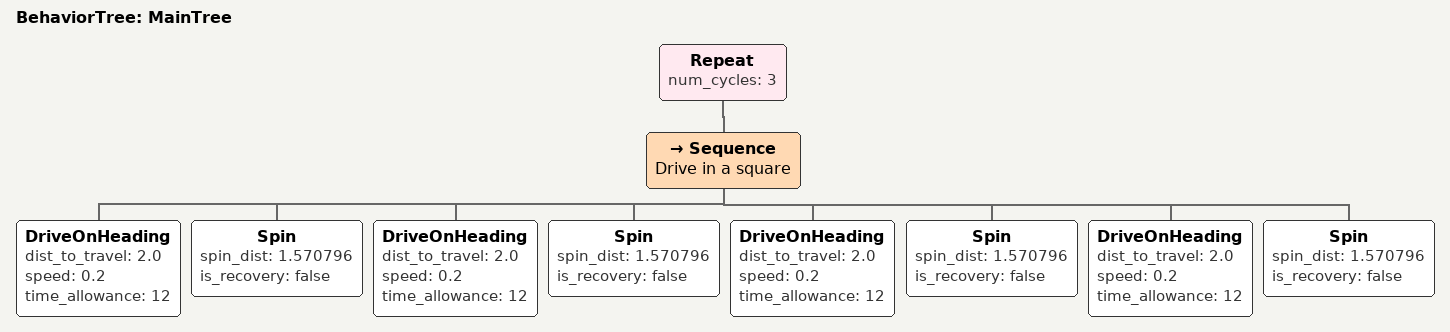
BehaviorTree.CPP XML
<!-- CODE TAKEN FROM: https://elp.northumbria.ac.uk/ultra/courses/_774885_1/outline/edit/document/_18917630_1?courseId=_774885_1&view=content -->
<root main_tree_to_execute="MainTree">
  <BehaviorTree ID="MainTree">
    <Repeat num_cycles="3">
      <Sequence name="Drive in a square">
        <DriveOnHeading dist_to_travel="2.0" speed="0.2" time_allowance="12"/>
        <Spin spin_dist="1.570796" is_recovery="false"/>
        <DriveOnHeading dist_to_travel="2.0" speed="0.2" time_allowance="12"/>
        <Spin spin_dist="1.570796" is_recovery="false"/>
        <DriveOnHeading dist_to_travel="2.0" speed="0.2" time_allowance="12"/>
        <Spin spin_dist="1.570796" is_recovery="false"/>
        <DriveOnHeading dist_to_travel="2.0" speed="0.2" time_allowance="12"/>
        <Spin spin_dist="1.570796" is_recovery="false"/>
      </Sequence>
    </Repeat>
  </BehaviorTree>
</root>
